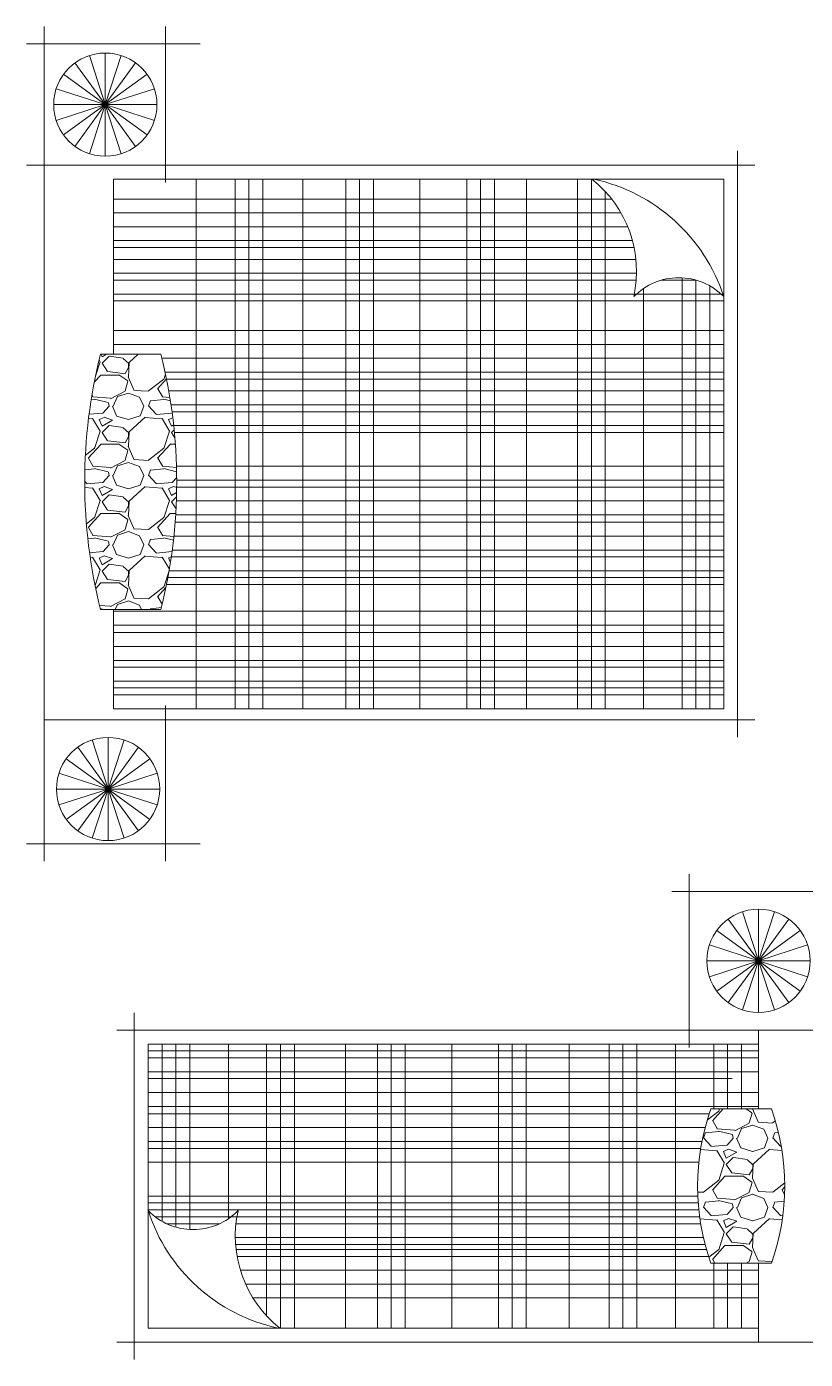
# Model space of a CAD drawing. Header units: millimetres. Extents: x -37049 to 129367, y 25385 to 90033.
# Drawn here: x 25784 to 28030, y 35950 to 39796 of the extents above; entities that cross this region are included whole.
import ezdxf

# ---------------------------------------------------------------- set-up
doc = ezdxf.new("R2010")
doc.units = ezdxf.units.MM
doc.header["$MEASUREMENT"] = 0
doc.layers.add('NVDUNG', color=143, linetype='Continuous', lineweight=13)

# ---------------------------------------------------------------- blocks, each defined once
blk = doc.blocks.new('A$C4AFA222C')
at = {"layer": 'NVDUNG', "lineweight": 0}
h = blk.add_hatch(dxfattribs=at)
h.set_pattern_fill('GRAVEL', color=20, scale=200, style=0)
h.set_pattern_definition([(228.0128, (-25979.564, -35813.151), (-1599.9996464, -1800.0002683), [26.9072, -2663.8176]), (184.9697, (-25997.564, -35833.151), (2400.0002103, 199.9982614), [46.1736, -4571.185]), (132.5104, (-26043.564, -35837.151), (1999.9981437, -2200.0017348), [32.5576, -3223.2064]), (267.2737, (-26121.564, -35887.151), (199.9992035, 4000.000059), [42.0476, -4162.7116]), (292.8337, (-26123.564, -35929.151), (-1000.001981, 2399.9992824), [41.231, -4081.8746]), (357.2737, (-26107.564, -35967.151), (-4000.000059, 199.9992035), [42.0476, -4162.7116]), (37.6942, (-26065.564, -35969.151), (-2600.0014691, -1999.998081), [55.6058, -5504.9698]), (72.2553, (-26021.564, -35935.151), (1400.0021525, 4399.9992462), [52.4976, -5197.2642]), (121.4296, (-26005.564, -35885.151), (-1600.0016468, 2599.9990073), [42.19, -4176.8146]), (175.2364, (-26027.564, -35849.151), (2200.000189, -199.9983065), [48.1664, -2360.1526]), (222.3974, (-26075.564, -35845.151), (-2400.0014702, -2199.9984164), [62.2896, -6166.675]), (138.8141, (-25923.564, -35889.151), (-1400.000589, 1199.999463), [21.2602, -2104.7688]), (171.4692, (-25939.564, -35875.151), (2599.999657, -400.001582), [40.4474, -4004.3022]), (225, (-25979.56, -35869.15), (-5e-12, -200.00006), [28.2842, -254.5584]), (203.1986, (-25993.564, -35845.15), (999.999946, 400.000265), [15.2316, -1507.923]), (291.8014, (-26007.564, -35851.15), (-199.999982, 600.000055), [21.5406, -1055.4924]), (30.9638, (-25999.564, -35871.15), (599.999604, 400.000497), [34.9858, -1131.2046]), (161.5651, (-25969.564, -35853.15), (400.00009, -199.99968), [25.2982, -607.1574]), (16.3895, (-26123.564, -35851.151), (2000.0004397, 599.998542), [35.44, -3508.569]), (70.3462, (-26089.564, -35841.151), (-799.9990495, -2200.000427), [29.7322, -2943.4816]), (293.1986, (-25969.564, -35813.15), (-400.000265, 999.999946), [30.463, -1492.6916]), (343.6105, (-25957.564, -35841.151), (-2000.0004397, 599.998542), [35.44, -3508.569]), (339.444, (-26123.564, -35975.151), (-1000.000369, 399.999199), [34.176, -1674.6248]), (294.7751, (-26091.564, -35987.151), (-999.998438, 2200.0006844), [28.6356, -2834.9286]), (66.8014, (-25967.564, -36013.15), (400.000265, 999.999946), [30.463, -1492.6916]), (17.354, (-25955.564, -35985.151), (-2600.0004038, -799.9989005), [33.5262, -3319.0848]), (69.444, (-26065.564, -36013.151), (-399.999199, -1000.000369), [17.088, -1691.7128]), (101.3099, (-25979.564, -36013.15), (-199.999526, 800.00015), [10.198, -1009.6058]), (165.9638, (-25981.564, -36003.15), (600.00011, -199.99961), [41.231, -783.39]), (186.009, (-26021.564, -35993.151), (1999.9999502, 199.9998635), [38.21, -3782.7846]), (303.6901, (-25999.564, -35889.15), (-200.00027, 399.99991), [28.8444, -692.2658]), (353.1572, (-25983.564, -35913.151), (3399.9998731, -400.0015996), [50.3588, -4985.5126]), (60.9454, (-25933.564, -35919.151), (-800.0000054, -1400.000077), [20.5912, -2038.5348]), (90, (-25923.56, -35901.15), (-200, 200), [12, -188]), (120.2564, (-26025.564, -35987.151), (799.9989774, -1400.000491), [27.7848, -2750.704]), (48.0128, (-26039.564, -35963.151), (1599.9996464, 1800.0002683), [53.8144, -2636.9104]), (360, (-26003.56, -35923.15), (200, 200), [52, -148]), (325.3048, (-25951.564, -35923.151), (-1999.9988518, 1400.001722), [31.6228, -3130.6548]), (254.0546, (-25925.564, -35941.15), (-199.999978, -800.000025), [29.1204, -1426.9016]), (207.646, (-25933.564, -35969.151), (-3799.9991614, -2000.0015426), [47.413, -4693.8948]), (175.4261, (-25975.564, -35991.151), (-2600.0001117, 199.9989602), [50.1598, -4965.8148])])
h.paths.add_polyline_path([(1887.1, 722.8), (1850, 722.8), (1712.9, 722.8, 0.173405), (1712.9, 277.2), (1887.1, 277.2, 0.173405)])
at = {"layer": 'NVDUNG'}
for p, q in [((1650, 1400), (1650, 900)), ((2050, 950), (2050, 1400)), ((2100, 1350), (1600, 1350)), ((50, 1000), (50, 0)), ((2050, 950), (0, 950)), ((1850, 722.8), (1850, 950)), ((2050, 50), (2050, 950)), ((1712.9, 722.8), (1850, 722.8)), ((1887.1, 722.8), (1850, 722.8)), ((1887.1, 277.2), (1712.9, 277.2)), ((1812.9, 277.2), (1850, 277.2)), ((1850, 50), (1850, 277.2)), ((90, 90), (1850, 90)), ((0, 50), (2100, 50)), ((1650, 50), (2050, 50))]:
    blk.add_line(p, q, dxfattribs=at)
at = {"layer": 'NVDUNG', "color": 61, "lineweight": 5}
for p, q in [((1850, 1150), (1762.5, 1270.4)), ((1850, 1150), (1804, 1291.6)), ((1850, 1150), (1850, 1298.9)), ((1850, 1150), (1896, 1291.6)), ((1850, 1150), (1937.5, 1270.4)), ((1850, 1150), (1729.6, 1237.5)), ((1850, 1150), (1970.4, 1237.5)), ((1850, 1150), (1708.4, 1196)), ((1850, 1150), (1991.6, 1196)), ((1850, 1150), (1701.1, 1150)), ((1850, 1150), (1708.4, 1104)), ((1850, 1150), (1729.6, 1062.5)), ((1850, 1150), (1762.5, 1029.6)), ((1850, 1150), (1804, 1008.4)), ((1850, 1150), (1850, 1001.1)), ((1850, 1150), (1937.5, 1029.6)), ((1850, 1150), (1970.4, 1062.5)), ((1850, 1150), (1991.6, 1104)), ((1850, 1150), (1998.9, 1150)), ((1850, 1150), (1896, 1008.4)), ((1850, 890), (90, 890)), ((130, 910), (130, 398.1)), ((170, 910), (170, 381.3)), ((210, 910), (210, 374.7)), ((321.4, 910), (321.4, 405.7)), ((431.6, 910), (431.6, 125.7)), ((471.6, 910), (471.6, 90)), ((511.6, 910), (511.6, 90)), ((658.8, 910), (658.8, 90)), ((750.9, 910), (750.9, 90)), ((790.9, 910), (790.9, 90)), ((830.9, 910), (830.9, 90)), ((966.1, 910), (966.1, 90)), ((1099.9, 910), (1099.9, 90)), ((1139.9, 910), (1139.9, 90)), ((1179.9, 910), (1179.9, 90)), ((1303.6, 910), (1303.6, 90)), ((1419.2, 910), (1419.2, 90)), ((1459.2, 910), (1459.2, 90)), ((1499.2, 910), (1499.2, 90)), ((1610.8, 910), (1610.8, 90)), ((1720.8, 910), (1720.8, 722.8)), ((1760.8, 910), (1760.8, 722.8)), ((1800.8, 910), (1800.8, 722.8)), ((1850, 870), (90, 870)), ((1850, 830), (90, 830)), ((1774.5, 810.6), (90, 810.6)), ((1850, 770), (90, 770)), ((1850, 730), (90, 730)), ((1708, 708.6), (90, 708.6)), ((1696.1, 668.6), (90, 668.6)), ((1686.9, 628.6), (90, 628.6)), ((1683.3, 608.6), (90, 608.6)), ((1677.9, 568.6), (90, 568.6)), ((1674.9, 471.2), (90, 471.2)), ((1676.1, 451.2), (90, 451.2)), ((1677.9, 431.2), (90, 431.2)), ((1680.3, 411.2), (110.3, 411.2)), ((295.7, 391.2), (143.5, 391.2)), ((1683.3, 391.2), (343.2, 391.2)), ((1691.3, 351.2), (341.4, 351.2)), ((1696.2, 331.2), (342.3, 331.2)), ((1700.1, 317.1), (343.7, 317.1)), ((1706.2, 297.1), (346.6, 297.1)), ((1720.8, 277.1), (1720.8, 90)), ((1760.8, 277.1), (1760.8, 90)), ((1800.8, 277.1), (1800.8, 90)), ((1850, 257.1), (356.2, 257.1)), ((1850, 217.1), (371.3, 217.1)), ((1850, 177.1), (392.5, 177.1))]:
    blk.add_line(p, q, dxfattribs=at)
at = {"layer": 'NVDUNG', "lineweight": 5}
for p, q in [((90, 910), (90, 482.4)), ((1850, 910), (90, 910)), ((90, 90), (90, 482.4)), ((250, 90), (464.7, 90))]:
    blk.add_line(p, q, dxfattribs=at)
at = {"layer": 'NVDUNG', "color": 61, "lineweight": 5}
blk.add_circle((1850, 1150), 148.9, dxfattribs=at)
at = {"layer": 'NVDUNG'}
for centre, start, end in [((2336, 500), 160.3249, 199.6751), ((1264, 500), 340.3249, 19.6751)]:
    blk.add_arc(centre, 661.7, start, end, dxfattribs=at)
at = {"layer": 'NVDUNG', "color": 61, "lineweight": 5}
for centre, radius, start, end in [((219.6, 555.3), 180.9, 224.2468, 315.7532), ((571.3, 584.4), 505.7, 197.8826, 257.8364), ((681.9, 356.5), 340.5, 167.6997, 231.5058)]:
    blk.add_arc(centre, radius, start, end, dxfattribs=at)
blk = doc.blocks.new('A$C7CB500EC')
at = {"layer": 'NVDUNG', "lineweight": 0}
h = blk.add_hatch(dxfattribs=at)
h.set_pattern_fill('GRAVEL', color=20, scale=200, style=0)
h.set_pattern_definition([(228.0128, (-25979.564, -37300.845), (-1599.9996464, -1800.0002683), [26.9072, -2663.8176]), (184.9697, (-25997.564, -37320.8445), (2400.0002103, 199.9982614), [46.1736, -4571.185]), (132.5104, (-26043.564, -37324.845), (1999.9981437, -2200.0017348), [32.5576, -3223.2064]), (267.2737, (-26121.564, -37374.8445), (199.9992035, 4000.000059), [42.0476, -4162.7116]), (292.8337, (-26123.564, -37416.8445), (-1000.001981, 2399.9992824), [41.231, -4081.8746]), (357.2737, (-26107.564, -37454.8445), (-4000.000059, 199.9992035), [42.0476, -4162.7116]), (37.6942, (-26065.564, -37456.8445), (-2600.0014691, -1999.998081), [55.6058, -5504.9698]), (72.2553, (-26021.564, -37422.8445), (1400.0021525, 4399.9992462), [52.4976, -5197.2642]), (121.4296, (-26005.564, -37372.8445), (-1600.0016468, 2599.9990073), [42.19, -4176.8146]), (175.2364, (-26027.564, -37336.845), (2200.000189, -199.9983065), [48.1664, -2360.1526]), (222.3974, (-26075.564, -37332.8445), (-2400.0014702, -2199.9984164), [62.2896, -6166.675]), (138.8141, (-25923.564, -37376.845), (-1400.000589, 1199.999463), [21.2602, -2104.7688]), (171.4692, (-25939.564, -37362.845), (2599.999657, -400.001582), [40.4474, -4004.3022]), (225, (-25979.56, -37356.84), (-5e-12, -200.00006), [28.2842, -254.5584]), (203.1986, (-25993.564, -37332.845), (999.999946, 400.000265), [15.2316, -1507.923]), (291.8014, (-26007.564, -37338.845), (-199.999982, 600.000055), [21.5406, -1055.4924]), (30.9638, (-25999.564, -37358.845), (599.999604, 400.000497), [34.9858, -1131.2046]), (161.5651, (-25969.564, -37340.845), (400.00009, -199.99968), [25.2982, -607.1574]), (16.3895, (-26123.564, -37338.845), (2000.0004397, 599.998542), [35.44, -3508.569]), (70.3462, (-26089.564, -37328.845), (-799.9990495, -2200.000427), [29.7322, -2943.4816]), (293.1986, (-25969.564, -37300.845), (-400.000265, 999.999946), [30.463, -1492.6916]), (343.6105, (-25957.564, -37328.845), (-2000.0004397, 599.998542), [35.44, -3508.569]), (339.444, (-26123.564, -37462.845), (-1000.000369, 399.999199), [34.176, -1674.6248]), (294.7751, (-26091.564, -37474.845), (-999.998438, 2200.0006844), [28.6356, -2834.9286]), (66.8014, (-25967.564, -37500.845), (400.000265, 999.999946), [30.463, -1492.6916]), (17.354, (-25955.564, -37472.845), (-2600.0004038, -799.9989005), [33.5262, -3319.0848]), (69.444, (-26065.564, -37500.845), (-399.999199, -1000.000369), [17.088, -1691.7128]), (101.3099, (-25979.564, -37500.845), (-199.999526, 800.00015), [10.198, -1009.6058]), (165.9638, (-25981.564, -37490.845), (600.00011, -199.99961), [41.231, -783.39]), (186.009, (-26021.564, -37480.845), (1999.9999502, 199.9998635), [38.21, -3782.7846]), (303.6901, (-25999.564, -37376.845), (-200.00027, 399.99991), [28.8444, -692.2658]), (353.1572, (-25983.564, -37400.8445), (3399.9998731, -400.0015996), [50.3588, -4985.5126]), (60.9454, (-25933.564, -37406.845), (-800.0000054, -1400.000077), [20.5912, -2038.5348]), (90, (-25923.56, -37388.84), (-200, 200), [12, -188]), (120.2564, (-26025.564, -37474.845), (799.9989774, -1400.000491), [27.7848, -2750.704]), (48.0128, (-26039.564, -37450.845), (1599.9996464, 1800.0002683), [53.8144, -2636.9104]), (360, (-26003.56, -37410.84), (200, 200), [52, -148]), (325.3048, (-25951.564, -37410.845), (-1999.9988518, 1400.001722), [31.6228, -3130.6548]), (254.0546, (-25925.564, -37428.845), (-199.999978, -800.000025), [29.1204, -1426.9016]), (207.646, (-25933.564, -37456.8445), (-3799.9991614, -2000.0015426), [47.413, -4693.8948]), (175.4261, (-25975.564, -37478.8445), (-2600.0001117, 199.9989602), [50.1598, -4965.8148])])
h.paths.add_polyline_path([(387.1, 1463.2), (212.9, 1463.2, 0.124035), (212.9, 727), (387.1, 727, 0.124035)])
at = {"layer": 'NVDUNG'}
for p, q in [((50, 2408.5), (50, 1958.5)), ((50, 2408.5), (50, 1958.5)), ((400, 2408.5), (400, 1958.5)), ((400, 2408.5), (400, 1958.5)), ((0, 2358.5), (500, 2358.5)), ((0, 2358.5), (500, 2358.5)), ((50, 2358.5), (50, 1908.5)), ((50, 1608.5), (50, 2058.5)), ((2050, 358.5), (2050, 2050)), ((2100, 2008.5), (0, 2008.5)), ((250, 1968.5), (250, 1463.2)), ((2010, 1968.5), (250, 1968.5)), ((2010, 1968.5), (2010, 440.3)), ((50, 1658.5), (50, 408.5)), ((2010, 798.5), (2010, 1576.1)), ((212.9, 1463.2), (387.1, 1463.2)), ((50, 0), (50, 800)), ((212.9, 727), (387.1, 727)), ((250, 727), (250, 440.3)), ((2009.8, 440), (250.3, 440)), ((400, 0), (400, 449.8)), ((400, 0), (400, 449.8)), ((50, 408.5), (2100, 408.5)), ((0, 50), (500, 50)), ((0, 50), (500, 50))]:
    blk.add_line(p, q, dxfattribs=at)
at = {"layer": 'NVDUNG', "color": 61, "lineweight": 5}
for p, q in [((226.8, 2183.5), (180.8, 2325.1)), ((226.8, 2183.5), (180.8, 2325.1)), ((226.8, 2183.5), (226.8, 2332.3)), ((226.8, 2183.5), (272.8, 2325.1)), ((226.8, 2183.5), (272.8, 2325.1)), ((226.8, 2183.5), (106.3, 2271)), ((226.8, 2183.5), (106.3, 2271)), ((226.8, 2183.5), (139.3, 2303.9)), ((226.8, 2183.5), (139.3, 2303.9)), ((226.8, 2183.5), (314.3, 2303.9)), ((226.8, 2183.5), (314.3, 2303.9)), ((226.8, 2183.5), (347.2, 2271)), ((226.8, 2183.5), (347.2, 2271)), ((226.8, 2183.5), (85.2, 2229.5)), ((226.8, 2183.5), (85.2, 2229.5)), ((226.8, 2183.5), (368.4, 2229.5)), ((226.8, 2183.5), (368.4, 2229.5)), ((226.8, 2183.5), (77.9, 2183.5)), ((226.8, 2183.5), (77.9, 2183.5)), ((226.8, 2183.5), (85.2, 2137.5)), ((226.8, 2183.5), (85.2, 2137.5)), ((226.8, 2183.5), (106.3, 2096)), ((226.8, 2183.5), (106.3, 2096)), ((226.8, 2183.5), (139.3, 2063.1)), ((226.8, 2183.5), (139.3, 2063.1)), ((226.8, 2183.5), (180.8, 2041.9)), ((226.8, 2183.5), (180.8, 2041.9)), ((226.8, 2183.5), (375.6, 2183.5)), ((226.8, 2183.5), (375.6, 2183.5)), ((226.8, 2183.5), (368.4, 2137.5)), ((226.8, 2183.5), (368.4, 2137.5)), ((226.8, 2183.5), (347.2, 2096)), ((226.8, 2183.5), (314.3, 2063.1)), ((226.8, 2183.5), (272.8, 2041.9)), ((226.8, 2183.5), (226.8, 2034.6)), ((226.8, 2183.5), (272.8, 2041.9)), ((226.8, 2183.5), (314.3, 2063.1)), ((226.8, 2183.5), (347.2, 2096)), ((489.2, 440), (489.2, 1968.5)), ((600.8, 440), (600.8, 1968.5)), ((640.8, 440), (640.8, 1968.5)), ((680.8, 440), (680.8, 1968.5)), ((796.4, 440), (796.4, 1968.5)), ((920.1, 440), (920.1, 1968.5)), ((960.1, 440), (960.1, 1968.5)), ((1000.1, 440), (1000.1, 1968.5)), ((1133.9, 440), (1133.9, 1968.5)), ((1269.1, 440), (1269.1, 1968.5)), ((1309.1, 440), (1309.1, 1968.5)), ((1349.1, 440), (1349.1, 1968.5)), ((1441.2, 440), (1441.2, 1968.5)), ((1588.4, 440), (1588.4, 1968.5)), ((1628.4, 440), (1628.4, 1968.5)), ((1668.4, 440), (1668.4, 1932.8)), ((250, 1911), (1686.9, 1911)), ((250, 1871), (1713.7, 1871)), ((250, 1831), (1733.2, 1831)), ((250, 1791), (1746.8, 1791)), ((250, 1771), (1751.5, 1771)), ((250, 1736.9), (1756.8, 1736.9)), ((250, 1696.9), (1758.6, 1696.9)), ((250, 1676.9), (1757.7, 1676.9)), ((1829.8, 1676.9), (1931, 1676.9)), ((1890, 440), (1890, 1683.8)), ((1930, 440), (1930, 1677.2)), ((1970, 440), (1970, 1660.3)), ((250, 1636.9), (2010, 1636.9)), ((250, 1616.9), (2010, 1616.9)), ((1778.6, 440), (1778.6, 1652.7)), ((250, 1531.4), (2010, 1531.4)), ((250, 1491.4), (2010, 1491.4)), ((390, 1451.4), (2010, 1451.4)), ((399.1, 1411.4), (2010, 1411.4)), ((403.3, 1391.4), (2010, 1391.4)), ((409.7, 1357.3), (2010, 1357.3)), ((416.2, 1317.3), (2010, 1317.3)), ((1804.3, 1317.3), (1956.5, 1317.3)), ((419.1, 1297.3), (2010, 1297.3)), ((424, 1257.3), (2010, 1257.3)), ((426, 1237.3), (2010, 1237.3)), ((432, 1139.9), (2010, 1139.9)), ((432.6, 1079.9), (2010, 1079.9)), ((432.7, 1099.9), (2010, 1099.9)), ((431.7, 1039.9), (2010, 1039.9)), ((428.2, 978.5), (2010, 978.5)), ((429.7, 999.9), (2010, 999.9)), ((424.6, 938.5), (2010, 938.5)), ((419.8, 897.9), (2010, 897.9)), ((417.1, 878.5), (2010, 878.5)), ((407.1, 818.5), (2010, 818.5)), ((410.7, 838.5), (2010, 838.5)), ((403.2, 798.5), (2010, 798.5)), ((250, 721.6), (2010, 721.6)), ((250, 681.6), (2010, 681.6)), ((250, 660.2), (2010, 660.2)), ((250, 620.2), (2010, 620.2)), ((250, 579.6), (2010, 579.6)), ((250, 560.2), (2010, 560.2)), ((250, 520.2), (2010, 520.2)), ((250, 500.2), (2010, 500.2)), ((250, 480.2), (2010, 480.2)), ((234.7, 208.5), (188.7, 350.1)), ((234.7, 208.5), (234.7, 357.3)), ((234.7, 208.5), (280.7, 350.1)), ((234.7, 208.5), (147.2, 328.9)), ((234.7, 208.5), (322.2, 328.9)), ((234.7, 208.5), (114.3, 296)), ((234.7, 208.5), (355.1, 296)), ((234.7, 208.5), (93.1, 254.5)), ((234.7, 208.5), (376.3, 254.5)), ((234.7, 208.5), (85.8, 208.5)), ((234.7, 208.5), (93.1, 162.5)), ((234.7, 208.5), (114.3, 121)), ((234.7, 208.5), (147.2, 88.1)), ((234.7, 208.5), (188.7, 66.9)), ((234.7, 208.5), (376.3, 162.5)), ((234.7, 208.5), (383.6, 208.5)), ((234.7, 208.5), (355.1, 121)), ((234.7, 208.5), (234.7, 59.6)), ((234.7, 208.5), (280.7, 66.9)), ((234.7, 208.5), (322.2, 88.1))]:
    blk.add_line(p, q, dxfattribs=at)
for centre in [(226.8, 2183.5), (226.8, 2183.5), (234.7, 208.5)]:
    blk.add_circle(centre, 148.9, dxfattribs=at)
for centre, radius, start, end in [((1418.1, 1702), 340.5, 347.6997, 51.5058), ((1528.7, 1474.1), 505.7, 17.8826, 77.8364), ((1880.4, 1503.2), 180.9, 44.2468, 135.7532)]:
    blk.add_arc(centre, radius, start, end, dxfattribs=at)
at = {"layer": 'NVDUNG'}
for centre, radius, start, end in [((1674, 1095.1), 1506.7, 165.8589, 194.1411), ((-1074, 1095.1), 1506.7, 345.8589, 14.1411), ((250.3, 440.3), 0.25, 180, 270), ((2009.8, 440.3), 0.25, 270, 0)]:
    blk.add_arc(centre, radius, start, end, dxfattribs=at)

msp = doc.modelspace()

# ---------------------------------------------------------------- block references
at = {"layer": 'NVDUNG', "ltscale": 2, "rotation": 359.9999999999985}
for name, p in [('A$C7CB500EC', (25784.2, 37387.2)), ('A$C4AFA222C', (26044.5, 35949.9))]:
    msp.add_blockref(name, p, dxfattribs=at)

doc.saveas('drawing.dxf')
